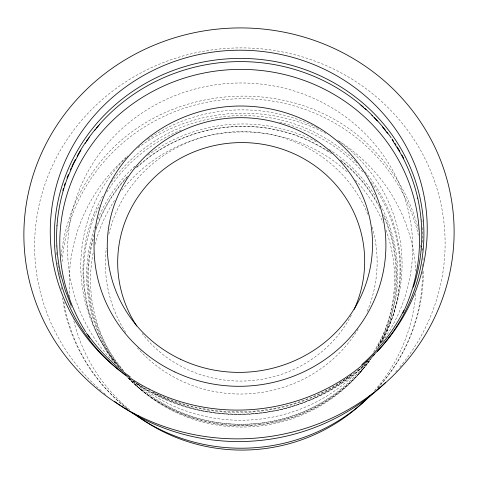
<?xml version="1.0" encoding="UTF-8"?>
<svg xmlns="http://www.w3.org/2000/svg" width="478" height="478" viewBox="0 0 478 478"><rect width="100%" height="100%" fill="white"/><g stroke="black" fill="none" stroke-linecap="round" stroke-linejoin="round"><path stroke-width="0.36" stroke-dasharray="2.39 1.79" d="M115.664 363.961L106.899 351.617L99.43 338.567L93.431 325.261L88.681 311.19C80.167 281.363 81.254 248.924 91.734 219.731L91.83 219.48M61.274 256.071L61.578 252.85C64.96 223.549 76.092 195.245 93.353 171.345L93.473 171.172C156.252 80.824 297.645 70.021 373.42 149.787L373.563 149.937C394.254 170.945 409.556 197.223 417.348 225.676L418.31 229.53M93.204 239.311L92.852 240.577C82.963 278.979 89.936 321.198 111.476 354.473L115.455 360.364L123.444 370.564M96.174 229.47C100.01 218.016 105.375 207.105 111.864 196.924L119.733 185.846L126.778 177.523M378.038 387.7L387.27 376.682L392.492 369.506C408.505 346.293 418.901 319.22 422.241 291.204L423.048 282.665L423.406 270.315M94.262 213.152L97.183 206.46L103.362 194.63M91.734 219.731L94.357 212.901M381.45 342.415L387.539 330.19L392.946 316.155L396.854 302.084L399.411 287.457C400.875 275.561 400.934 263.509 399.578 251.601L399.536 251.285M384.234 337.193L384.39 336.865M387.383 330.525L387.539 330.19M373.7 352.047L380.416 340.133L383.458 333.704C392.026 314.345 396.364 293.145 395.999 271.976L395.999 272.03C395.593 252.719 391.386 233.473 383.47 215.847M111.332 182.226C122.225 167.013 135.866 153.802 151.353 143.31L151.472 143.233C197.916 111.434 261.113 106.606 311.847 130.978L311.973 131.044C327.8 138.578 342.463 148.64 354.939 160.966M365.013 364.529C352.961 380.028 337.898 393.131 320.953 403.026L320.971 403.014C279.959 427.111 227.946 431.084 183.749 413.494L183.773 413.5C165.089 406.097 147.792 395.127 133.356 381.115M359.313 373.443L361.01 371.406M361.709 370.57L363.489 368.43M136.361 167.838L148.885 157.393C194.444 122.96 259.076 116.656 310.467 141.524L322.477 147.887L331.654 153.773M366.184 363.525C311.728 417.019 222.993 429.937 155.35 394.738L155.123 394.619M126.168 376.24L140.15 386.093L147.768 390.657M147.523 390.532L155.35 394.738M340.939 160.692C356.379 173.066 369.261 188.589 378.672 205.988M127.244 408.857L114.224 397.529L102.244 384.868L91.8 371.418L86.954 364.111C78.057 349.926 71.198 334.481 66.687 318.36L64.596 310.043L62.361 297.89M136.475 385.764L138.566 387.61M139.385 388.327L141.374 390.084M355.441 161.462L356.941 162.932M364.953 171.775C383.977 194.229 396.208 222.354 399.578 251.601M106.899 351.617L107.108 351.928M111.027 357.735L111.231 358.04M378.982 206.598L379.914 208.432M421.943 248.411L422.158 249.88M398.538 244.216L398.58 244.533M61.076 287.153L61.298 289.375M422.976 258.012L423.09 260.247M82.981 268.319L82.987 268.636M83.07 275.453L83.07 275.77M339.135 141.189A173.49 168.417 -4.4 0 1 415.872 271.086M415.633 294.012A173.49 168.417 -4.4 0 1 373.784 391.374M129.795 410.005A173.49 168.417 -4.4 0 1 73.331 318.73M71.174 307.444A173.49 168.417 -4.4 0 1 70.959 306.028M69.943 297.507A173.49 168.417 -4.4 0 1 126.061 157.465M137.945 147.839A173.49 168.417 -4.4 0 1 325.93 133.476M372.207 227.14A135.895 131.187 -4.4 0 1 366.584 312.821M358.207 328.984A135.895 131.187 -4.4 0 1 137.539 348.109M125.714 332.455A135.895 131.187 -4.4 0 1 106.325 248.112M108.817 234.202A135.895 131.187 -4.4 0 1 231.615 131.976A135.895 131.187 -4.4 0 1 368.066 215.04M351.694 374.501A184.837 176.663 -4.4 0 1 345.63 378.815M345.008 379.233A184.837 176.663 -4.4 0 1 342.523 380.882M341.316 381.665A184.837 176.663 -4.4 0 1 160.351 395.479M159.724 395.198A184.837 176.663 -4.4 0 1 154.316 392.671M422.421 227.534A183.397 175.402 -4.4 0 1 422.48 242.896M422.158 248.387A183.397 175.402 -4.4 0 1 421.931 251.129M359.038 369.112A183.397 175.402 -4.4 0 1 355.614 371.89M355.04 372.35A183.397 175.402 -4.4 0 1 349.149 376.784M348.552 377.214A183.397 175.402 -4.4 0 1 137.186 383.452M135.34 382.263A183.397 175.402 -4.4 0 1 131.689 379.825M60.545 277.371A183.397 175.402 -4.4 0 1 60.079 275.358M59.923 274.689A183.397 175.402 -4.4 0 1 59.493 272.675M59.35 272A183.397 175.402 -4.4 0 1 58.077 265.075M57.963 264.334A183.397 175.402 -4.4 0 1 57.736 262.858M56.733 254.72A183.397 175.402 -4.4 0 1 56.464 251.757M56.165 247.311A183.397 175.402 -4.4 0 1 56.034 244.348M421.817 219.378A183.397 175.402 -4.4 0 1 422.08 222.342M369.727 359.964A179.895 172.337 -4.4 0 0 370.731 358.948A155.553 150.707 -4.4 0 1 127.901 377.495A179.895 172.337 -4.4 0 0 132.466 380.864M365.634 363.967A179.895 172.337 -4.4 0 1 133.051 381.277M351.33 315.169A123.521 119.219 -4.4 0 1 142.121 333.56M371.233 182.453A158.164 153.05 -4.4 0 1 380.924 343.419M372.219 357.227A158.164 153.05 -4.4 0 1 127.716 377.614M114.995 363.107A158.164 153.05 -4.4 0 1 99.639 205.002M106.845 192.18A158.164 153.05 -4.4 0 1 181.377 130.028M279.606 122.314A158.164 153.05 -4.4 0 1 363.388 172.582M380.422 205.02A155.553 150.707 -4.4 0 1 378.504 346.598M118.329 366.465A155.553 150.707 -4.4 0 1 94.943 226.829M97.906 219.073A155.553 150.707 -4.4 0 1 135.166 165.824M147.875 155.278A155.553 150.707 -4.4 0 1 317.231 142.342M329.103 149.315A155.553 150.707 -4.4 0 1 375.953 197.217M383.607 214.903A154.531 149.787 -4.4 0 1 378.403 346.323M369.542 360.46A154.531 149.787 -4.4 0 1 128.785 378.277M119.273 367.325A154.531 149.787 -4.4 0 1 94.07 234.435M96.227 227.898A154.531 149.787 -4.4 0 1 127.71 176.107M136.953 166.965A154.531 149.787 -4.4 0 1 330.376 152.613M340.33 159.861A154.531 149.787 -4.4 0 1 378.325 204.459M385.985 230.02A152.04 147.541 -4.4 0 1 376.772 348.139M368.932 360.908A152.04 147.541 -4.4 0 1 368.114 362.085M367.702 362.671A152.04 147.541 -4.4 0 1 129.478 378.636M121.585 369.416A152.04 147.541 -4.4 0 1 93.24 252.378M95.044 244.425A152.04 147.541 -4.4 0 1 115.138 199.553M121.872 190.274A152.04 147.541 -4.4 0 1 348.259 172.982M355.411 180.14A152.04 147.541 -4.4 0 1 382.998 222.431M337.564 140.233A160.668 155.153 -4.4 0 1 376.228 348.755M363.166 365.664A160.668 155.153 -4.4 0 1 136.367 382.986M123.24 370.761A160.668 155.153 -4.4 0 1 126.443 157.28M126.945 156.784A160.668 155.153 -4.4 0 1 127.961 155.792M147.636 139.552A160.668 155.153 -4.4 0 1 315.707 127.07M316.34 127.393A160.668 155.153 -4.4 0 1 318.868 128.69M112.838 361.338A172.57 165.717 -4.4 0 1 114.636 135.782A172.57 165.717 -4.4 0 1 348.886 119.375A172.57 165.717 -4.4 0 1 381.832 342.505M351.037 375.075A172.57 165.717 -4.4 0 1 152.159 391.823M101.27 390.765A205.307 196.775 -4.4 0 1 85.825 115.604A205.307 196.775 -4.4 0 1 372.529 93.712A205.307 196.775 -4.4 0 1 399.01 368.03M397.188 370.151A205.307 196.775 -4.4 0 1 395.802 371.735M105.542 394.386A205.307 196.775 -4.4 0 1 102.328 391.679M422.319 264.322A180.481 174.715 -4.4 0 1 422.438 267.292M422.522 271.749A180.481 174.715 -4.4 0 1 375.696 390.269M127.728 409.204A180.481 174.715 -4.4 0 1 63.682 300.638M62.11 261.591A180.481 174.715 -4.4 0 1 229.153 99.239A180.481 174.715 -4.4 0 1 418.316 235.11M420.293 245.22A180.481 174.715 -4.4 0 1 420.634 247.407"/><path stroke-width="0.72" d="M413.416 287.212C417.682 274.067 420.371 260.426 421.393 246.642L421.387 246.72C422.498 230.468 421.267 214.066 417.724 198.167L417.742 198.245C414.169 182.56 408.361 167.396 400.576 153.313L392.193 139.773M403.844 310.485C393.519 331.039 379.114 349.472 361.816 364.612M80.949 150.05L73.361 164.127L67.129 178.79C61.572 193.889 58.137 209.758 56.984 225.807L56.99 225.724C55.902 241.976 57.169 258.371 60.736 274.27L65.151 290.062L71.168 305.538M85.174 143.358L89.745 136.798M94.608 130.458L99.753 124.34M130.237 376.885C113.848 365.294 99.394 350.989 87.755 334.624M360.059 104.449L366.076 109.713M371.848 115.246L377.363 121.036M382.555 127.011L387.515 133.278M385.615 382.4A205.307 196.775 -4.4 0 1 117.265 403.342M116.692 402.936A205.307 196.775 -4.4 0 1 114.409 401.281M370.05 395.443A173.49 168.417 -4.4 0 1 366.172 399.399M365.18 400.373A173.49 168.417 -4.4 0 1 139.66 417.587M139.098 417.186A173.49 168.417 -4.4 0 1 136.863 415.549M372.207 393.902A180.481 174.715 -4.4 0 1 131.731 412.263M136.732 326.002A123.521 119.219 -4.4 0 1 232.105 142.952A123.521 119.219 -4.4 0 1 354.156 309.397M85.604 331.714A179.895 172.337 -4.4 0 1 226.877 69.896A179.895 172.337 -4.4 0 1 405.26 307.916M404.98 308.549A179.895 172.337 -4.4 0 1 402.936 312.965M89.822 338.083A179.895 172.337 -4.4 0 1 86.345 332.885M120.605 371.472A184.837 176.663 -4.4 0 1 98.486 121.424A184.837 176.663 -4.4 0 1 360.322 100.924A184.837 176.663 -4.4 0 1 377.459 351.36M374.441 354.557A184.837 176.663 -4.4 0 1 372.9 356.134M367.624 361.254A184.837 176.663 -4.4 0 1 366.536 362.258M125.851 375.481A184.837 176.663 -4.4 0 1 121.759 372.38M390.604 335.12A183.397 175.402 -4.4 0 1 388.489 338.03M387.622 339.183A183.397 175.402 -4.4 0 1 386.75 340.33M62.827 190.501A183.397 175.402 -4.4 0 1 63.46 188.398M64.351 185.607A183.397 175.402 -4.4 0 1 65.05 183.522M67.034 178.019A183.397 175.402 -4.4 0 1 68.372 174.613M70.362 169.905A183.397 175.402 -4.4 0 1 71.258 167.903M71.867 166.577A183.397 175.402 -4.4 0 1 75.428 159.371M77.149 156.157A183.397 175.402 -4.4 0 1 85.52 142.468M86.345 141.261A183.397 175.402 -4.4 0 1 88.866 137.688M89.727 136.511A183.397 175.402 -4.4 0 1 95.558 129.036M96.49 127.913A183.397 175.402 -4.4 0 1 98.378 125.69M99.34 124.597A183.397 175.402 -4.4 0 1 359.952 104.174M361.069 105.106A183.397 175.402 -4.4 0 1 363.28 107.006M364.923 108.452A183.397 175.402 -4.4 0 1 372.332 115.473M374.376 117.558A183.397 175.402 -4.4 0 1 385.435 130.165M386.786 131.886A183.397 175.402 -4.4 0 1 391.141 137.748M391.978 138.943A183.397 175.402 -4.4 0 1 393.633 141.357M394.84 143.179A183.397 175.402 -4.4 0 1 396.029 145.019M397.2 146.877A183.397 175.402 -4.4 0 1 399.823 151.269M401.974 155.093A183.397 175.402 -4.4 0 1 403.689 158.326M180.23 359.133A132.663 127.321 -4.4 0 0 372.302 236.974A132.663 127.321 -4.4 0 0 167.133 138.996A132.663 127.321 -4.4 0 0 180.23 359.133M138.232 415.609A215.178 205.415 -4.4 0 0 453.975 224.517A215.178 205.415 -4.4 0 0 124.776 60.055A215.178 205.415 -4.4 0 0 138.232 415.609M149.046 389.02A188.535 179.883 -4.4 0 0 427.159 223.883A188.535 179.883 -4.4 0 0 140.024 77.544A188.535 179.883 -4.4 0 0 149.046 389.02M174.888 371.974A145.957 140.102 -4.4 0 0 385.627 236.706A145.957 140.102 -4.4 0 0 159.413 129.801A145.957 140.102 -4.4 0 0 174.888 371.974"/></g></svg>
